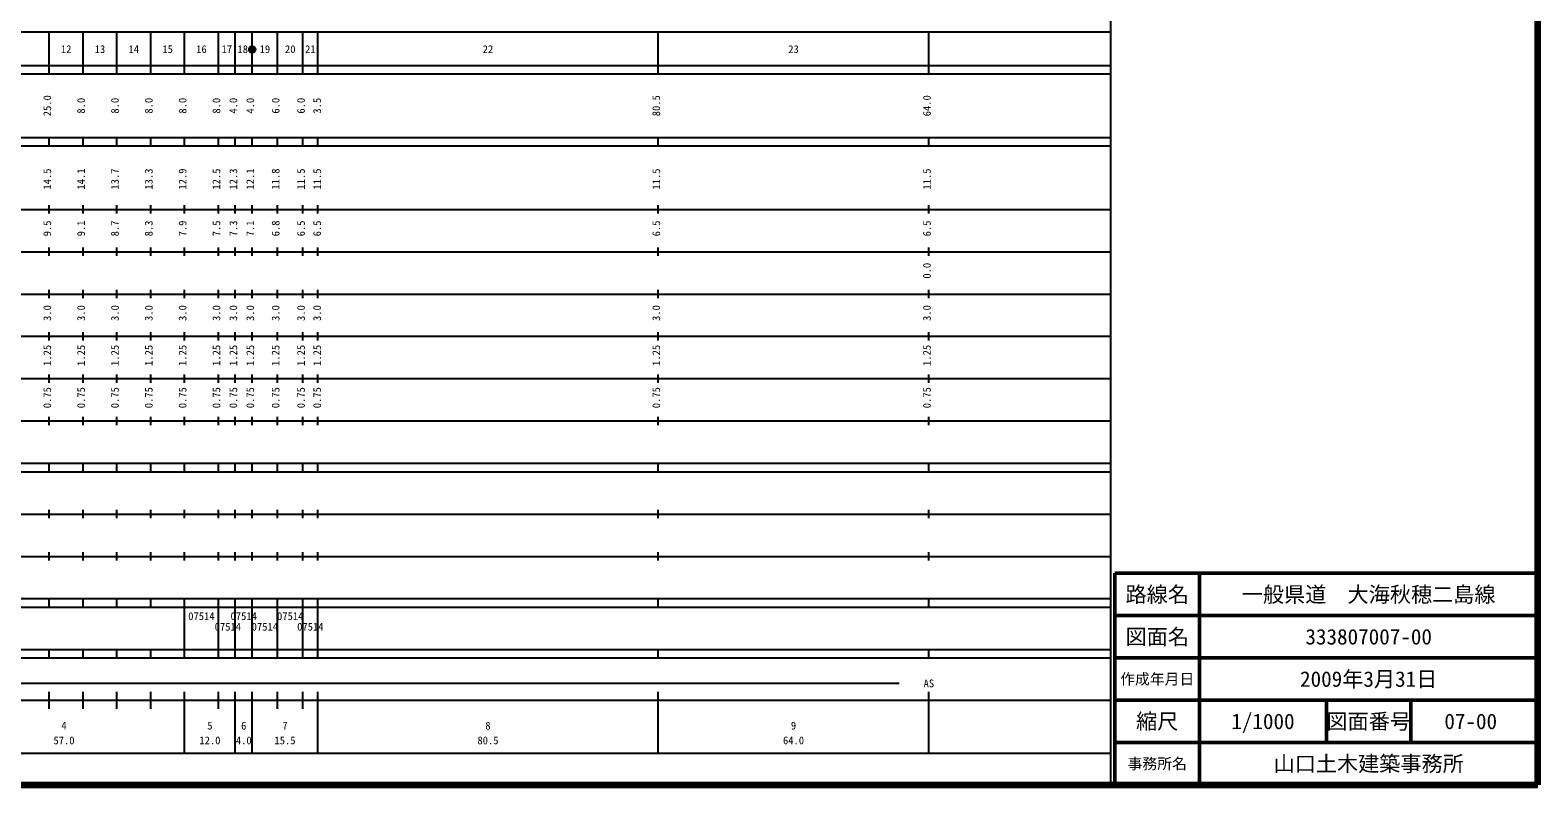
# Model space of a CAD drawing. Units: millimetres on the paper, enlarged 1000 times. Extents: x 40000 to 680000, y 20000 to 380000.
# Drawn here: x 323496 to 680000, y 20000 to 198357 of the extents above; entities that cross this region are included whole.
import ezdxf
from ezdxf.enums import TextEntityAlignment as Align

# ---------------------------------------------------------------- set-up
doc = ezdxf.new("R2010")
doc.units = ezdxf.units.MM
doc.header["$LTSCALE"] = 1000
doc.header["$PDMODE"] = 32
doc.header["$PDSIZE"] = 500
for name, color, linetype, lineweight in [('M-TTL', 2, 'Continuous', 140), ('M-TTL-BAND', 7, 'Continuous', 25), ('M-TTL-FRAM', 2, 'Continuous', 50), ('M-TTL-LINE', 7, 'Continuous', 50)]:
    doc.layers.add(name, color=color, linetype=linetype, lineweight=lineweight)
doc.layers.add('M-TTL-TXT', color=7, linetype='Continuous')
doc.styles.add('ＭＳ ゴシック', font='')
doc.styles.get('ＭＳ ゴシック').set_extended_font_data('MS Gothic')

msp = doc.modelspace()

# ---------------------------------------------------------------- linework, layer by layer
at = {"layer": 'M-TTL'}
for p, q in [((680000, 20000), (680000, 380000)), ((40000, 20000), (680000, 20000))]:
    msp.add_line(p, q, dxfattribs=at)
at = {"layer": 'M-TTL-BAND'}
for p, q in [((579000, 20000), (579000, 370000)), ((68000, 198000), (579000, 198000)), ((328000, 188000), (328000, 198000)), ((336000, 188000), (336000, 198000)), ((344000, 188000), (344000, 198000)), ((352000, 188000), (352000, 198000)), ((360000, 188000), (360000, 198000)), ((368000, 188000), (368000, 198000)), ((372000, 188000), (372000, 198000)), ((376000, 188000), (376000, 198000)), ((382000, 188000), (382000, 198000)), ((388000, 188000), (388000, 198000)), ((391500, 188000), (391500, 198000)), ((472000, 188000), (472000, 198000)), ((536000, 188000), (536000, 198000)), ((40000, 190000), (579000, 190000)), ((40000, 188000), (579000, 188000)), ((40000, 173000), (579000, 173000)), ((328000, 171000), (328000, 173000)), ((336000, 171000), (336000, 173000)), ((344000, 171000), (344000, 173000)), ((352000, 171000), (352000, 173000)), ((360000, 171000), (360000, 173000)), ((368000, 171000), (368000, 173000)), ((372000, 171000), (372000, 173000)), ((376000, 171000), (376000, 173000)), ((382000, 171000), (382000, 173000)), ((388000, 171000), (388000, 173000)), ((391500, 171000), (391500, 173000)), ((472000, 171000), (472000, 173000)), ((536000, 171000), (536000, 173000)), ((40000, 171000), (579000, 171000)), ((328000, 155000), (328000, 157000)), ((336000, 155000), (336000, 157000)), ((344000, 155000), (344000, 157000)), ((352000, 155000), (352000, 157000)), ((360000, 155000), (360000, 157000)), ((368000, 155000), (368000, 157000)), ((372000, 155000), (372000, 157000)), ((376000, 155000), (376000, 157000)), ((382000, 155000), (382000, 157000)), ((388000, 155000), (388000, 157000)), ((391500, 155000), (391500, 157000)), ((472000, 155000), (472000, 157000)), ((536000, 155000), (536000, 157000)), ((40000, 156000), (579000, 156000)), ((328000, 145000), (328000, 147000)), ((336000, 145000), (336000, 147000)), ((344000, 145000), (344000, 147000)), ((352000, 145000), (352000, 147000)), ((360000, 145000), (360000, 147000)), ((368000, 145000), (368000, 147000)), ((372000, 145000), (372000, 147000)), ((376000, 145000), (376000, 147000)), ((382000, 145000), (382000, 147000)), ((388000, 145000), (388000, 147000)), ((391500, 145000), (391500, 147000)), ((472000, 145000), (472000, 147000)), ((536000, 145000), (536000, 147000)), ((46000, 146000), (579000, 146000)), ((52000, 136000), (579000, 136000)), ((328000, 135000), (328000, 137000)), ((336000, 135000), (336000, 137000)), ((344000, 135000), (344000, 137000)), ((352000, 135000), (352000, 137000)), ((360000, 135000), (360000, 137000)), ((368000, 135000), (368000, 137000)), ((372000, 135000), (372000, 137000)), ((376000, 135000), (376000, 137000)), ((382000, 135000), (382000, 137000)), ((388000, 135000), (388000, 137000)), ((391500, 135000), (391500, 137000)), ((472000, 135000), (472000, 137000)), ((536000, 135000), (536000, 137000)), ((46000, 126000), (579000, 126000)), ((328000, 125000), (328000, 127000)), ((336000, 125000), (336000, 127000)), ((344000, 125000), (344000, 127000)), ((352000, 125000), (352000, 127000)), ((360000, 125000), (360000, 127000)), ((368000, 125000), (368000, 127000)), ((372000, 125000), (372000, 127000)), ((376000, 125000), (376000, 127000)), ((382000, 125000), (382000, 127000)), ((388000, 125000), (388000, 127000)), ((391500, 125000), (391500, 127000)), ((472000, 125000), (472000, 127000)), ((536000, 125000), (536000, 127000)), ((52000, 116000), (579000, 116000)), ((328000, 115000), (328000, 117000)), ((336000, 115000), (336000, 117000)), ((344000, 115000), (344000, 117000)), ((352000, 115000), (352000, 117000)), ((360000, 115000), (360000, 117000)), ((368000, 115000), (368000, 117000)), ((372000, 115000), (372000, 117000)), ((376000, 115000), (376000, 117000)), ((382000, 115000), (382000, 117000)), ((388000, 115000), (388000, 117000)), ((391500, 115000), (391500, 117000)), ((472000, 115000), (472000, 117000)), ((536000, 115000), (536000, 117000)), ((328000, 105000), (328000, 107000)), ((336000, 105000), (336000, 107000)), ((344000, 105000), (344000, 107000)), ((352000, 105000), (352000, 107000)), ((360000, 105000), (360000, 107000)), ((368000, 105000), (368000, 107000)), ((372000, 105000), (372000, 107000)), ((376000, 105000), (376000, 107000)), ((382000, 105000), (382000, 107000)), ((388000, 105000), (388000, 107000)), ((391500, 105000), (391500, 107000)), ((472000, 105000), (472000, 107000)), ((536000, 105000), (536000, 107000)), ((46000, 106000), (579000, 106000)), ((40000, 96000), (579000, 96000)), ((40000, 94000), (579000, 94000)), ((328000, 94000), (328000, 96000)), ((336000, 94000), (336000, 96000)), ((344000, 94000), (344000, 96000)), ((352000, 94000), (352000, 96000)), ((360000, 94000), (360000, 96000)), ((368000, 94000), (368000, 96000)), ((372000, 94000), (372000, 96000)), ((376000, 94000), (376000, 96000)), ((382000, 94000), (382000, 96000)), ((388000, 94000), (388000, 96000)), ((391500, 94000), (391500, 96000)), ((472000, 94000), (472000, 96000)), ((536000, 94000), (536000, 96000)), ((49000, 84000), (579000, 84000)), ((328000, 83000), (328000, 85000)), ((336000, 83000), (336000, 85000)), ((344000, 83000), (344000, 85000)), ((352000, 83000), (352000, 85000)), ((360000, 83000), (360000, 85000)), ((368000, 83000), (368000, 85000)), ((372000, 83000), (372000, 85000)), ((376000, 83000), (376000, 85000)), ((382000, 83000), (382000, 85000)), ((388000, 83000), (388000, 85000)), ((391500, 83000), (391500, 85000)), ((472000, 83000), (472000, 85000)), ((536000, 83000), (536000, 85000)), ((328000, 73000), (328000, 75000)), ((336000, 73000), (336000, 75000)), ((344000, 73000), (344000, 75000)), ((352000, 73000), (352000, 75000)), ((360000, 73000), (360000, 75000)), ((368000, 73000), (368000, 75000)), ((372000, 73000), (372000, 75000)), ((376000, 73000), (376000, 75000)), ((382000, 73000), (382000, 75000)), ((388000, 73000), (388000, 75000)), ((391500, 73000), (391500, 75000)), ((472000, 73000), (472000, 75000)), ((536000, 73000), (536000, 75000)), ((40000, 74000), (579000, 74000)), ((40000, 64000), (579000, 64000)), ((40000, 62000), (579000, 62000)), ((328000, 62000), (328000, 64000)), ((336000, 62000), (336000, 64000)), ((344000, 62000), (344000, 64000)), ((352000, 62000), (352000, 64000)), ((360000, 62000), (360000, 64000)), ((360000, 52000), (360000, 62000)), ((368000, 62000), (368000, 64000)), ((368000, 52000), (368000, 62000)), ((368000, 52000), (368000, 62000)), ((372000, 62000), (372000, 64000)), ((372000, 52000), (372000, 62000)), ((372000, 52000), (372000, 62000)), ((376000, 62000), (376000, 64000)), ((376000, 52000), (376000, 62000)), ((376000, 52000), (376000, 62000)), ((382000, 62000), (382000, 64000)), ((382000, 52000), (382000, 62000)), ((382000, 52000), (382000, 62000)), ((388000, 62000), (388000, 64000)), ((388000, 52000), (388000, 62000)), ((388000, 52000), (388000, 62000)), ((391500, 62000), (391500, 64000)), ((391500, 52000), (391500, 62000)), ((472000, 62000), (472000, 64000)), ((536000, 62000), (536000, 64000)), ((40000, 52000), (579000, 52000)), ((40000, 50000), (579000, 50000)), ((328000, 50000), (328000, 52000)), ((336000, 50000), (336000, 52000)), ((344000, 50000), (344000, 52000)), ((352000, 50000), (352000, 52000)), ((360000, 50000), (360000, 52000)), ((368000, 50000), (368000, 52000)), ((372000, 50000), (372000, 52000)), ((376000, 50000), (376000, 52000)), ((382000, 50000), (382000, 52000)), ((388000, 50000), (388000, 52000)), ((391500, 50000), (391500, 52000)), ((472000, 50000), (472000, 52000)), ((536000, 50000), (536000, 52000)), ((71000, 44000), (529000, 44000)), ((40000, 40000), (579000, 40000)), ((328000, 38000), (328000, 42000)), ((336000, 38000), (336000, 42000)), ((344000, 38000), (344000, 42000)), ((352000, 38000), (352000, 42000)), ((360000, 27500), (360000, 42000)), ((368000, 38000), (368000, 42000)), ((372000, 27500), (372000, 42000)), ((376000, 27500), (376000, 42000)), ((382000, 38000), (382000, 42000)), ((388000, 38000), (388000, 42000)), ((391500, 27500), (391500, 42000)), ((472000, 27500), (472000, 42000)), ((536000, 27500), (536000, 42000)), ((68000, 27500), (579000, 27500))]:
    msp.add_line(p, q, dxfattribs=at)
for radius in [750, 600, 450, 300, 150, 20]:
    msp.add_circle((376000, 193791), radius, dxfattribs=at)
msp.add_point((376000, 193791), dxfattribs=at)
at = {"layer": 'M-TTL-FRAM'}
for p, q in [((680000, 70000), (580000, 70000)), ((580000, 70000), (580000, 20000))]:
    msp.add_line(p, q, dxfattribs=at)
at = {"layer": 'M-TTL-LINE'}
for p, q in [((600000, 70000), (600000, 20000)), ((680000, 60000), (580000, 60000)), ((680000, 50000), (580000, 50000)), ((680000, 40000), (580000, 40000)), ((630000, 40000), (630000, 30000)), ((650000, 40000), (650000, 30000)), ((680000, 30000), (580000, 30000))]:
    msp.add_line(p, q, dxfattribs=at)

# ---------------------------------------------------------------- texts
at = {"layer": 'M-TTL-BAND', "style": 'ＭＳ ゴシック'}
for s, p in [('12', (332000, 192405)), ('13', (340000, 192405)), ('14', (348000, 192405)), ('15', (356000, 192405)), ('16', (364000, 192405)), ('17', (370000, 192405)), ('18', (373765, 192405)), ('19', (379000, 192405)), ('20', (385000, 192405)), ('21', (389750, 192405)), ('22', (431750, 192405)), ('23', (504000, 192405)), ('AS', (536000, 42500)), ('4', (331500, 32523)), ('5', (366000, 32523)), ('6', (374000, 32523)), ('7', (383750, 32523)), ('8', (431750, 32523)), ('9', (504000, 32523)), ('57.0', (331500, 29033)), ('12.0', (366000, 29033)), ('4.0', (374000, 29033)), ('15.5', (383750, 29033)), ('80.5', (431750, 29033)), ('64.0', (504000, 29033))]:
    msp.add_text(s, height=1833, dxfattribs=at).set_placement(p, align=Align.BOTTOM_CENTER)
for s, p in [('25.0', (329000, 180500)), ('8.0', (337000, 180500)), ('8.0', (345000, 180500)), ('8.0', (353000, 180500)), ('8.0', (361000, 180500)), ('8.0', (369000, 180500)), ('4.0', (373000, 180500)), ('4.0', (377000, 180500)), ('6.0', (383000, 180500)), ('6.0', (389000, 180500)), ('3.5', (392813, 180500)), ('80.5', (473000, 180500)), ('64.0', (537000, 180500)), ('14.5', (329000, 163174)), ('14.1', (337000, 163174)), ('13.7', (345000, 163174)), ('13.3', (353000, 163174)), ('12.9', (361000, 163174)), ('12.5', (369000, 163174)), ('12.3', (373000, 163174)), ('12.1', (377000, 163174)), ('11.8', (383000, 163174)), ('11.5', (389000, 163174)), ('11.5', (392813, 163174)), ('11.5', (473000, 163174)), ('11.5', (537000, 163174)), ('9.5', (329000, 151500)), ('9.1', (337000, 151500)), ('8.7', (345000, 151500)), ('8.3', (353000, 151500)), ('7.9', (361000, 151500)), ('7.5', (369000, 151500)), ('7.3', (373000, 151500)), ('7.1', (377000, 151500)), ('6.8', (383000, 151500)), ('6.5', (389000, 151500)), ('6.5', (392813, 151500)), ('6.5', (473000, 151500)), ('6.5', (537000, 151500)), ('0.0', (537000, 141500)), ('3.0', (329000, 131500)), ('3.0', (337000, 131500)), ('3.0', (345000, 131500)), ('3.0', (353000, 131500)), ('3.0', (361000, 131500)), ('3.0', (369000, 131500)), ('3.0', (373000, 131500)), ('3.0', (377000, 131500)), ('3.0', (383000, 131500)), ('3.0', (389000, 131500)), ('3.0', (392813, 131500)), ('3.0', (473000, 131500)), ('3.0', (537000, 131500)), ('1.25', (329000, 121500)), ('1.25', (337000, 121500)), ('1.25', (345000, 121500)), ('1.25', (353000, 121500)), ('1.25', (361000, 121500)), ('1.25', (369000, 121500)), ('1.25', (373000, 121500)), ('1.25', (377000, 121500)), ('1.25', (383000, 121500)), ('1.25', (389000, 121500)), ('1.25', (392813, 121500)), ('1.25', (473000, 121500)), ('1.25', (537000, 121500)), ('0.75', (329000, 111500)), ('0.75', (337000, 111500)), ('0.75', (345000, 111500)), ('0.75', (353000, 111500)), ('0.75', (361000, 111500)), ('0.75', (369000, 111500)), ('0.75', (373000, 111500)), ('0.75', (377000, 111500)), ('0.75', (383000, 111500)), ('0.75', (389000, 111500)), ('0.75', (392813, 111500)), ('0.75', (473000, 111500)), ('0.75', (537000, 111500))]:
    msp.add_text(s, height=1833, rotation=90, dxfattribs=at).set_placement(p, align=Align.BOTTOM_CENTER)
for p in [(360875, 58405), (370875, 58405), (381875, 58405), (367125, 55905), (375875, 55905), (386625, 55905)]:
    msp.add_text('07514', height=1833, dxfattribs=at).set_placement(p, align=Align.BOTTOM_LEFT)
at = {"layer": 'M-TTL-TXT', "style": 'ＭＳ ゴシック'}
for s, height, p in [('路線名', 3666, (590000, 65000)), ('路線名', 3666, (590000, 65000)), ('一般県道\u3000大海秋穂二島線', 3666, (640000, 65000)), ('図面名', 3666, (590000, 55000)), ('図面名', 3666, (590000, 55000)), ('333807007-00', 3666, (640000, 55000)), ('作成年月日', 2566, (590000, 45000)), ('作成年月日', 2566, (590000, 45000)), ('2009年3月31日', 3666, (640000, 45000)), ('縮尺', 3666, (590000, 35000)), ('縮尺', 3666, (590000, 35000)), ('1/1000', 3666, (615000, 35000)), ('図面番号', 3666, (640000, 35000)), ('図面番号', 3666, (640000, 35000)), ('07-00', 3666, (664125, 35000)), ('事務所名', 2566, (590000, 25000)), ('事務所名', 2566, (590000, 25000)), ('山口土木建築事務所', 3666, (640000, 25000))]:
    msp.add_text(s, height=height, dxfattribs=at).set_placement(p, align=Align.MIDDLE_CENTER)

doc.saveas('drawing.dxf')
